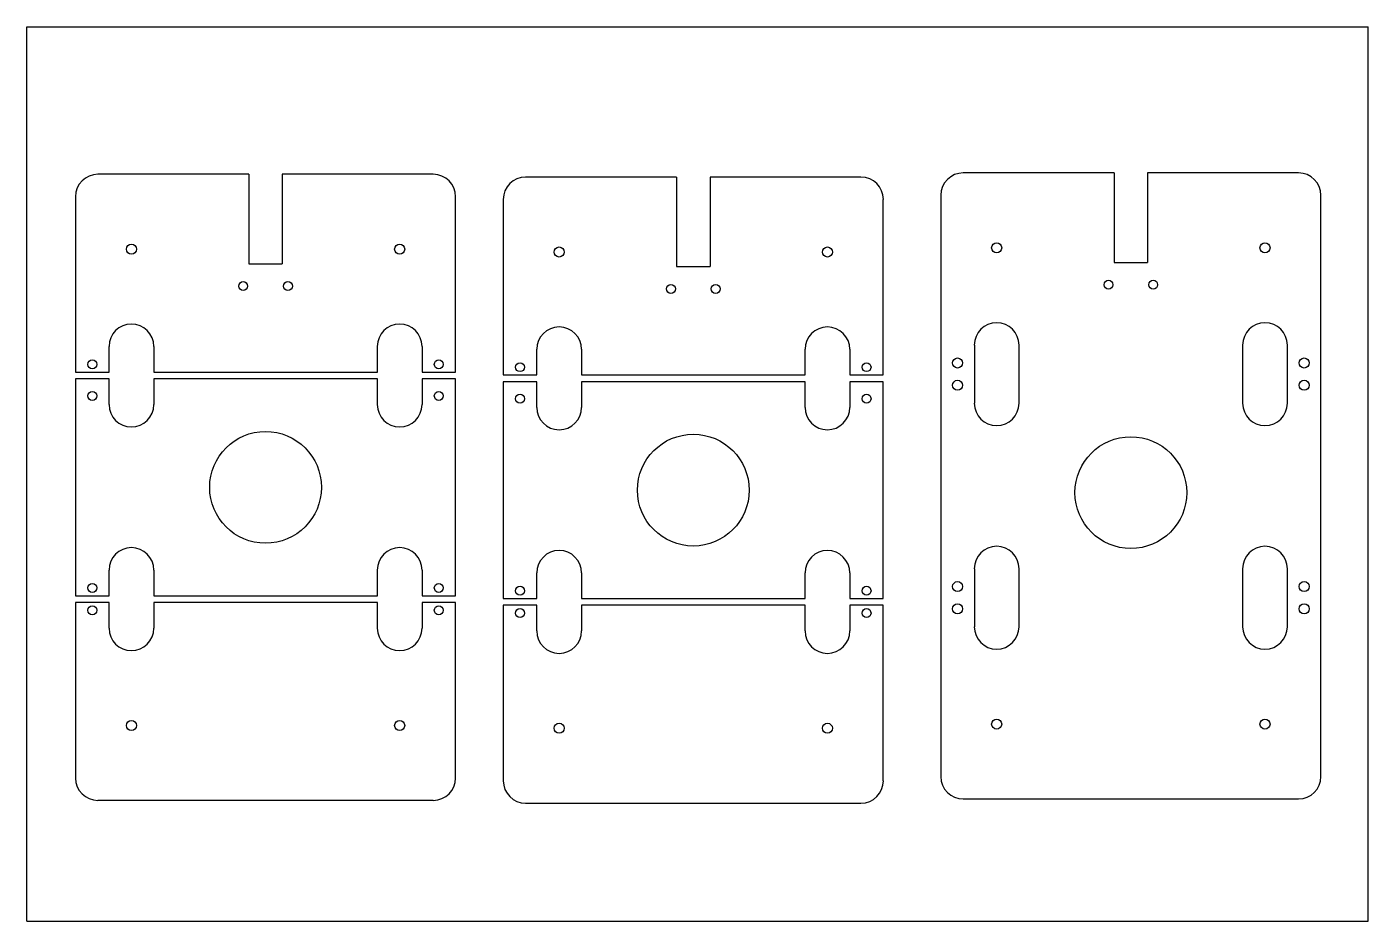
# Model space of a CAD drawing. Header units: inches. Extents: x 0 to 23.6, y 0 to 15.7.
import ezdxf

# ---------------------------------------------------------------- set-up
doc = ezdxf.new("R2010")
doc.units = ezdxf.units.IN
doc.header["$LTSCALE"] = 1.299213
doc.header["$MEASUREMENT"] = 0
doc.layers.get('0').update_dxf_attribs({"linetype": 'CONTINUOUS'})
doc.layers.add('02___PRT_ALL_AXES', color=7, linetype='CONTINUOUS')

msp = doc.modelspace()

# ---------------------------------------------------------------- linework, layer by layer
at = {"color": 7, "linetype": 'CONTINUOUS'}
for p, q in [((0, 0), (0, 15.748)), ((0, 15.748), (23.622, 15.748)), ((23.622, 0), (23.622, 15.748)), ((3.909, 13.151), (1.251, 13.151)), ((3.909, 13.151), (3.909, 11.576)), ((4.499, 13.151), (4.499, 11.576)), ((7.157, 13.151), (4.499, 13.151)), ((11.442, 13.102), (8.784, 13.102)), ((11.442, 13.102), (11.442, 11.527)), ((12.032, 13.102), (12.032, 11.527)), ((14.69, 13.102), (12.032, 13.102)), ((19.147, 13.176), (16.49, 13.176)), ((19.147, 13.176), (19.147, 11.601)), ((19.738, 13.176), (19.738, 11.601)), ((22.395, 13.176), (19.738, 13.176)), ((0.858, 12.757), (0.858, 9.667)), ((7.551, 9.667), (7.551, 12.757)), ((16.096, 12.782), (16.096, 2.546)), ((22.789, 2.546), (22.789, 12.782)), ((8.39, 12.708), (8.39, 9.618)), ((15.083, 9.618), (15.083, 12.708)), ((3.909, 11.576), (4.499, 11.576)), ((19.147, 11.601), (19.738, 11.601)), ((11.442, 11.527), (12.032, 11.527)), ((1.448, 9.667), (1.448, 10.12)), ((2.236, 10.12), (2.236, 9.667)), ((6.173, 9.667), (6.173, 10.12)), ((6.96, 10.12), (6.96, 9.667)), ((8.981, 9.618), (8.981, 10.07)), ((9.768, 10.07), (9.768, 9.618)), ((13.705, 9.618), (13.705, 10.07)), ((14.493, 10.07), (14.493, 9.618)), ((16.687, 10.144), (16.687, 9.121)), ((17.474, 9.121), (17.474, 10.144)), ((21.411, 10.144), (21.411, 9.121)), ((22.199, 9.121), (22.199, 10.144)), ((1.448, 9.096), (1.448, 9.549)), ((2.236, 9.549), (2.236, 9.096)), ((6.173, 9.096), (6.173, 9.549)), ((6.96, 9.549), (6.96, 9.096)), ((8.981, 9.047), (8.981, 9.499)), ((9.768, 9.499), (9.768, 9.047)), ((13.705, 9.047), (13.705, 9.499)), ((14.493, 9.499), (14.493, 9.047)), ((1.448, 5.73), (1.448, 6.183)), ((2.236, 6.183), (2.236, 5.73)), ((6.173, 5.73), (6.173, 6.183)), ((6.96, 6.183), (6.96, 5.73)), ((16.687, 6.207), (16.687, 5.184)), ((17.474, 5.184), (17.474, 6.207)), ((21.411, 6.207), (21.411, 5.184)), ((22.199, 5.184), (22.199, 6.207)), ((8.981, 5.681), (8.981, 6.133)), ((9.768, 6.133), (9.768, 5.681)), ((13.705, 5.681), (13.705, 6.133)), ((14.493, 6.133), (14.493, 5.681)), ((0.858, 5.612), (0.858, 2.521)), ((1.448, 5.159), (1.448, 5.612)), ((2.236, 5.612), (2.236, 5.159)), ((6.173, 5.159), (6.173, 5.612)), ((6.96, 5.612), (6.96, 5.159)), ((7.551, 2.521), (7.551, 5.612)), ((8.39, 5.562), (8.39, 2.472)), ((8.981, 5.11), (8.981, 5.562)), ((9.768, 5.562), (9.768, 5.11)), ((13.705, 5.11), (13.705, 5.562)), ((14.493, 5.562), (14.493, 5.11)), ((15.083, 2.472), (15.083, 5.562)), ((1.251, 2.128), (7.157, 2.128)), ((16.49, 2.152), (22.395, 2.152)), ((8.784, 2.078), (14.69, 2.078)), ((0, 0), (23.622, 0))]:
    msp.add_line(p, q, dxfattribs=at)
for centre, start, end in [((1.251, 12.757), 90, 180), ((7.157, 12.757), 0, 90), ((8.784, 12.708), 90, 180), ((14.69, 12.708), 0, 90), ((16.49, 12.782), 90, 180), ((22.395, 12.782), 0, 90), ((1.842, 10.12), 0, 180), ((6.566, 10.12), 0, 180), ((9.375, 10.07), 0, 180), ((14.099, 10.07), 0, 180), ((17.08, 10.144), 0, 180), ((21.805, 10.144), 0, 180), ((1.842, 9.096), 180, 360), ((6.566, 9.096), 180, 360), ((9.375, 9.047), 180, 360), ((14.099, 9.047), 180, 360), ((17.08, 9.121), 180, 360), ((21.805, 9.121), 180, 360), ((1.842, 6.183), 0, 180), ((6.566, 6.183), 0, 180), ((9.375, 6.133), 0, 180), ((14.099, 6.133), 0, 180), ((17.08, 6.207), 0, 180), ((21.805, 6.207), 0, 180), ((1.842, 5.159), 180, 360), ((6.566, 5.159), 180, 360), ((9.375, 5.11), 180, 360), ((14.099, 5.11), 180, 360), ((17.08, 5.184), 180, 360), ((21.805, 5.184), 180, 360), ((1.251, 2.521), 180, 270), ((7.157, 2.521), 270, 360), ((8.784, 2.472), 180, 270), ((14.69, 2.472), 270, 360), ((16.49, 2.546), 180, 270), ((22.395, 2.546), 270, 360)]:
    msp.add_arc(centre, 0.394, start, end, dxfattribs=at)
at = {"layer": '02___PRT_ALL_AXES', "color": 7, "linetype": 'CONTINUOUS'}
for p, q in [((0.858, 9.667), (1.448, 9.667)), ((0.858, 9.549), (0.858, 5.73)), ((1.448, 9.549), (0.858, 9.549)), ((2.236, 9.667), (6.173, 9.667)), ((6.173, 9.549), (2.236, 9.549)), ((6.96, 9.667), (7.551, 9.667)), ((7.551, 9.549), (6.96, 9.549)), ((7.551, 5.73), (7.551, 9.549)), ((8.39, 9.618), (8.981, 9.618)), ((8.39, 9.499), (8.39, 5.681)), ((8.981, 9.499), (8.39, 9.499)), ((9.768, 9.618), (13.705, 9.618)), ((13.705, 9.499), (9.768, 9.499)), ((14.493, 9.618), (15.083, 9.618)), ((15.083, 9.499), (14.493, 9.499)), ((15.083, 5.681), (15.083, 9.499)), ((0.858, 5.73), (1.448, 5.73)), ((2.236, 5.73), (6.173, 5.73)), ((6.96, 5.73), (7.551, 5.73)), ((8.39, 5.681), (8.981, 5.681)), ((9.768, 5.681), (13.705, 5.681)), ((14.493, 5.681), (15.083, 5.681)), ((1.448, 5.612), (0.858, 5.612)), ((6.173, 5.612), (2.236, 5.612)), ((7.551, 5.612), (6.96, 5.612)), ((8.981, 5.562), (8.39, 5.562)), ((13.705, 5.562), (9.768, 5.562)), ((15.083, 5.562), (14.493, 5.562))]:
    msp.add_line(p, q, dxfattribs=at)
for centre, radius in [((1.842, 11.832), 0.0886), ((6.566, 11.832), 0.0886), ((9.375, 11.783), 0.0886), ((14.099, 11.783), 0.0886), ((17.08, 11.857), 0.0886), ((21.805, 11.857), 0.0886), ((3.81, 11.183), 0.0787), ((4.598, 11.183), 0.0787), ((11.343, 11.133), 0.0787), ((12.131, 11.133), 0.0787), ((19.049, 11.207), 0.0787), ((19.836, 11.207), 0.0787), ((1.153, 9.805), 0.0787), ((7.255, 9.805), 0.0787), ((8.686, 9.755), 0.0787), ((14.788, 9.755), 0.0787), ((16.391, 9.829), 0.0886), ((22.494, 9.829), 0.0886), ((16.391, 9.436), 0.0886), ((22.494, 9.436), 0.0886), ((1.153, 9.249), 0.0787), ((7.255, 9.249), 0.0787), ((8.686, 9.2), 0.0787), ((14.788, 9.2), 0.0787), ((4.204, 7.639), 0.984), ((11.737, 7.59), 0.984), ((19.443, 7.546), 0.984), ((1.153, 5.868), 0.0787), ((7.255, 5.868), 0.0787), ((16.391, 5.892), 0.0886), ((22.494, 5.892), 0.0886), ((8.686, 5.818), 0.0787), ((14.788, 5.818), 0.0787), ((1.153, 5.474), 0.0787), ((7.255, 5.474), 0.0787), ((8.686, 5.425), 0.0787), ((14.788, 5.425), 0.0787), ((16.391, 5.499), 0.0886), ((22.494, 5.499), 0.0886), ((17.08, 3.471), 0.0886), ((21.805, 3.471), 0.0886), ((1.842, 3.446), 0.0886), ((6.566, 3.446), 0.0886), ((9.375, 3.397), 0.0886), ((14.099, 3.397), 0.0886)]:
    msp.add_circle(centre, radius, dxfattribs=at)

doc.saveas('drawing.dxf')
